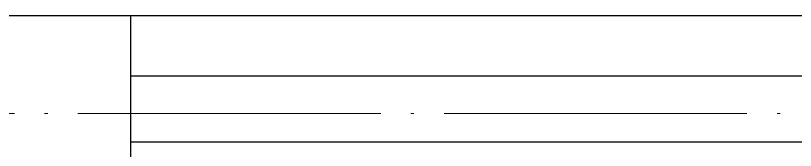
# Model space of a CAD drawing. Header units: inches. Extents: x -50945 to 250244, y -404780 to 18493.
# Drawn here: x 47548 to 48578, y -344445 to -344266 of the extents above; entities that cross this region are included whole.
import ezdxf

# ---------------------------------------------------------------- set-up
doc = ezdxf.new("R2010")
doc.units = ezdxf.units.IN
doc.header["$MEASUREMENT"] = 0
doc.linetypes.add('DOTE', pattern=[2.42, 2, -0.2, 0.02, -0.2])
for name, color, linetype in [('D-ARCHI', 250, 'Continuous'), ('IBS-003-建筑窗框', 3, 'Continuous'), ('IBS-182-原建筑非承重墙', 150, 'Continuous'), ('IBS-63-原建筑窗', 63, 'Continuous')]:
    doc.layers.add(name, color=color, linetype=linetype)

msp = doc.modelspace()

# ---------------------------------------------------------------- linework, layer by layer
at = {"layer": 'D-ARCHI', "color": 251, "linetype": 'DOTE', "lineweight": 5, "ltscale": 200}
msp.add_line((52870.5, -344396.29), (32530.5, -344396.29), dxfattribs=at)
at = {"layer": 'IBS-003-建筑窗框', "color": 251, "ltscale": 10}
msp.add_line((47700.5, -344266.29), (49470.5, -344266.29), dxfattribs=at)
at = {"layer": 'IBS-182-原建筑非承重墙'}
for p in [(47350.5, -344266.29), (47700.5, -344506.29)]:
    msp.add_line(p, (47700.5, -344266.29), dxfattribs=at)
at = {"layer": 'IBS-63-原建筑窗'}
for p, q in [((47700.5, -344346.29), (49470.5, -344346.29)), ((47700.5, -344433.87), (49470.5, -344433.87))]:
    msp.add_line(p, q, dxfattribs=at)

doc.saveas('drawing.dxf')
